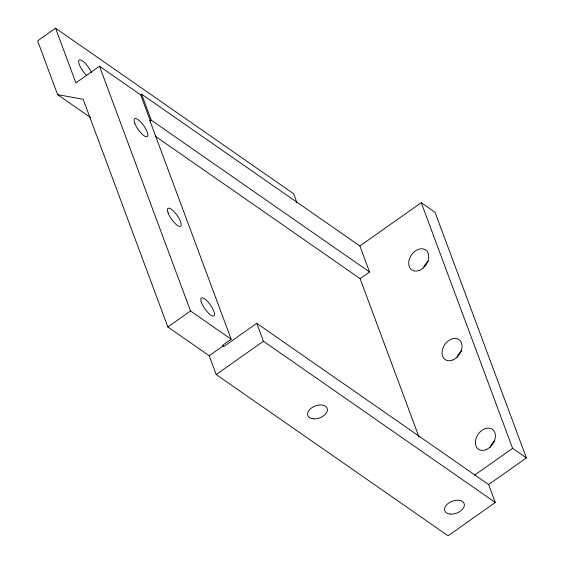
<?xml version="1.0" encoding="UTF-8"?>
<svg xmlns="http://www.w3.org/2000/svg" width="564" height="564" viewBox="0 0 564 564"><rect width="100%" height="100%" fill="white"/><g stroke="black" fill="none" stroke-linecap="round" stroke-linejoin="round"><path stroke-width="0.85" d="M296.974 202.744L293.632 193.762L55.554 28.2L37.619 40.862L57.62 94.653L90.804 117.728M155.044 136.037L360.107 278.644L369.547 271.982L151.279 120.195L150.334 120.858L140.669 94.858L99.497 66.228L75.893 82.887L55.554 28.2M140.669 94.858L141.613 94.195L359.881 245.982L369.547 271.982M167.86 326.972L190.519 310.976L231.169 339.246L222.674 345.246L223.696 346.62L256.74 323.299L488.621 484.554L495.284 502.482L448.077 535.8L216.202 374.545L209.202 355.722L167.86 326.972L83.169 99.257L57.62 94.653M359.881 245.982L421.252 202.673L435.027 212.254L526.381 457.897L488.621 484.554M209.202 355.722L223.365 345.725M216.202 374.545L263.409 341.227L495.284 502.482M474.839 474.966L512.606 448.317L526.381 457.897M150.334 120.858L149.82 120.499L231.169 339.246M421.252 202.673L512.606 448.317M360.107 278.644L419.066 437.185M256.74 323.299L263.409 341.227M141.613 94.195L151.279 120.195M99.497 66.228L190.519 310.976M456.791 357.534A12.154 8.791 -55.2 0 1 461.881 350.653M423.451 267.886A12.154 8.791 -55.2 0 1 428.541 260.998M490.13 447.189A12.154 8.791 -55.2 0 1 494.628 440.794M86.835 75.668A10.942 3.391 54.8 0 1 78.967 63.556A10.942 3.391 54.8 0 1 82.725 61.053A10.942 3.391 54.8 0 1 91.46 72.587M419.482 270.311A12.154 8.791 -55.2 0 0 426.962 251.17A12.154 8.791 -55.2 0 0 409.668 258.298A12.154 8.791 -55.2 0 0 419.482 270.311M486.161 449.614A12.154 8.791 -55.2 0 0 493.641 430.473A12.154 8.791 -55.2 0 0 476.354 437.601A12.154 8.791 -55.2 0 0 486.161 449.614M452.821 359.959A12.154 8.791 -55.2 0 0 460.302 340.818A12.154 8.791 -55.2 0 0 443.008 347.953A12.154 8.791 -55.2 0 0 452.821 359.959M450.439 514.1A10.328 6.373 -20.4 0 0 464.334 504.294A10.328 6.373 -20.4 0 0 448.599 503.088A10.328 6.373 -20.4 0 0 450.439 514.1M313.478 418.862A10.328 6.373 -20.4 0 0 327.381 409.048A10.328 6.373 -20.4 0 0 311.645 407.85A10.328 6.373 -20.4 0 0 313.478 418.862M168.121 212.988A10.942 3.391 54.8 0 0 180.022 226.446A10.942 3.391 54.8 0 0 174.826 212.466A10.942 3.391 54.8 0 0 168.121 212.988M134.782 123.333A10.942 3.391 54.8 0 0 146.682 136.791A10.942 3.391 54.8 0 0 141.486 122.818A10.942 3.391 54.8 0 0 134.782 123.333M201.468 302.635A10.942 3.391 54.8 0 0 213.368 316.094A10.942 3.391 54.8 0 0 208.165 302.121A10.942 3.391 54.8 0 0 201.468 302.635"/></g></svg>
